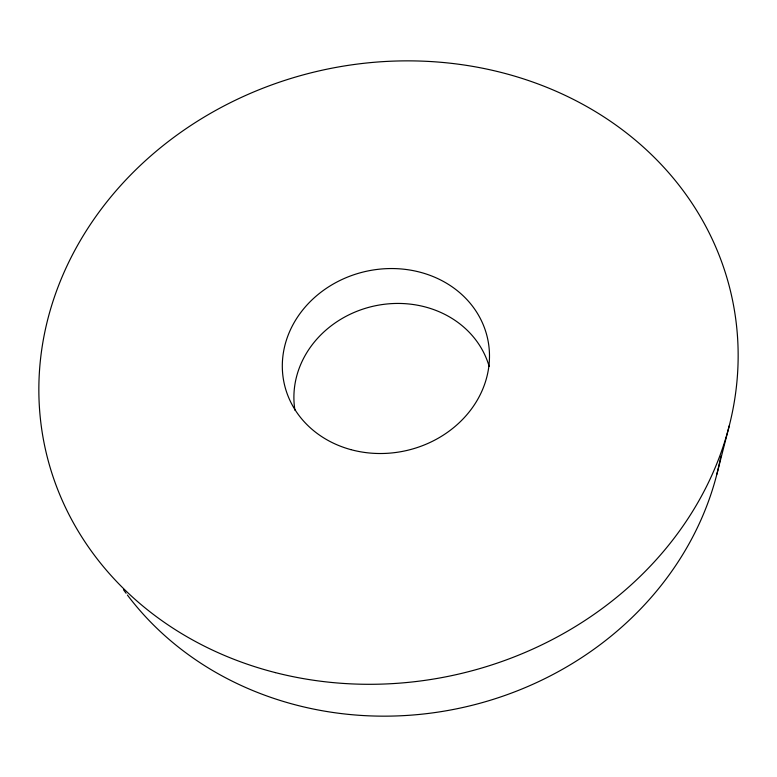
<?xml version="1.0" encoding="UTF-8"?>
<svg xmlns="http://www.w3.org/2000/svg" width="777" height="777" viewBox="0 0 777 777"><rect width="100%" height="100%" fill="white"/><g stroke="black" fill="none" stroke-linecap="round" stroke-linejoin="round"><path stroke-width="1.17" d="M716.831 474.339L729.234 425.825M294.939 410.217A99.689 88.976 -12.7 0 1 373.533 306.157A99.689 88.976 -12.7 0 1 489.16 366.453M720.823 456.186A327.651 293.939 -12.7 0 1 466.831 706.584A327.651 293.939 -12.7 0 1 127.399 595.036M126.097 593.288A327.651 293.939 -12.7 0 1 123.524 589.772M275.466 672.629A351.563 309.557 -12.7 0 0 731.565 295.736A351.563 309.557 -12.7 0 0 158.469 149.378A351.563 309.557 -12.7 0 0 275.466 672.629M350.767 449.601A104.147 91.851 -12.7 0 0 487.859 339.802A104.147 91.851 -12.7 0 0 319.065 293.696A104.147 91.851 -12.7 0 0 350.767 449.601"/></g></svg>
